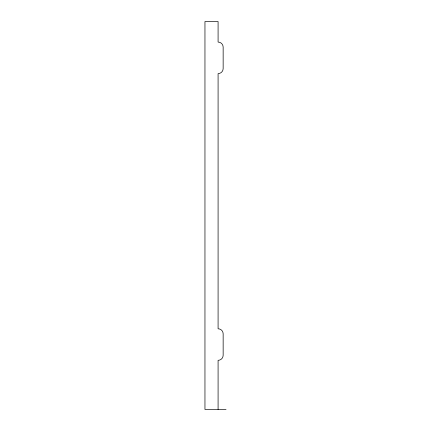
<?xml version="1.0" encoding="UTF-8"?>
<svg xmlns="http://www.w3.org/2000/svg" width="431" height="431" viewBox="0 0 431 431"><rect width="100%" height="100%" fill="white"/><g stroke="black" fill="none" stroke-linecap="round" stroke-linejoin="round"><path stroke-width="0.65" d="M226.043 409.45L204.957 409.45L204.957 21.55L218.086 21.55L218.086 42.076A5.059 5.059 0 0 1 223.15 47.135L223.15 68.556A5.059 5.059 0 0 1 218.086 73.615L218.086 328.783A5.059 5.059 0 0 1 223.15 333.847L223.15 355.263A5.059 5.059 0 0 1 218.086 360.321L218.086 409.423"/></g></svg>
